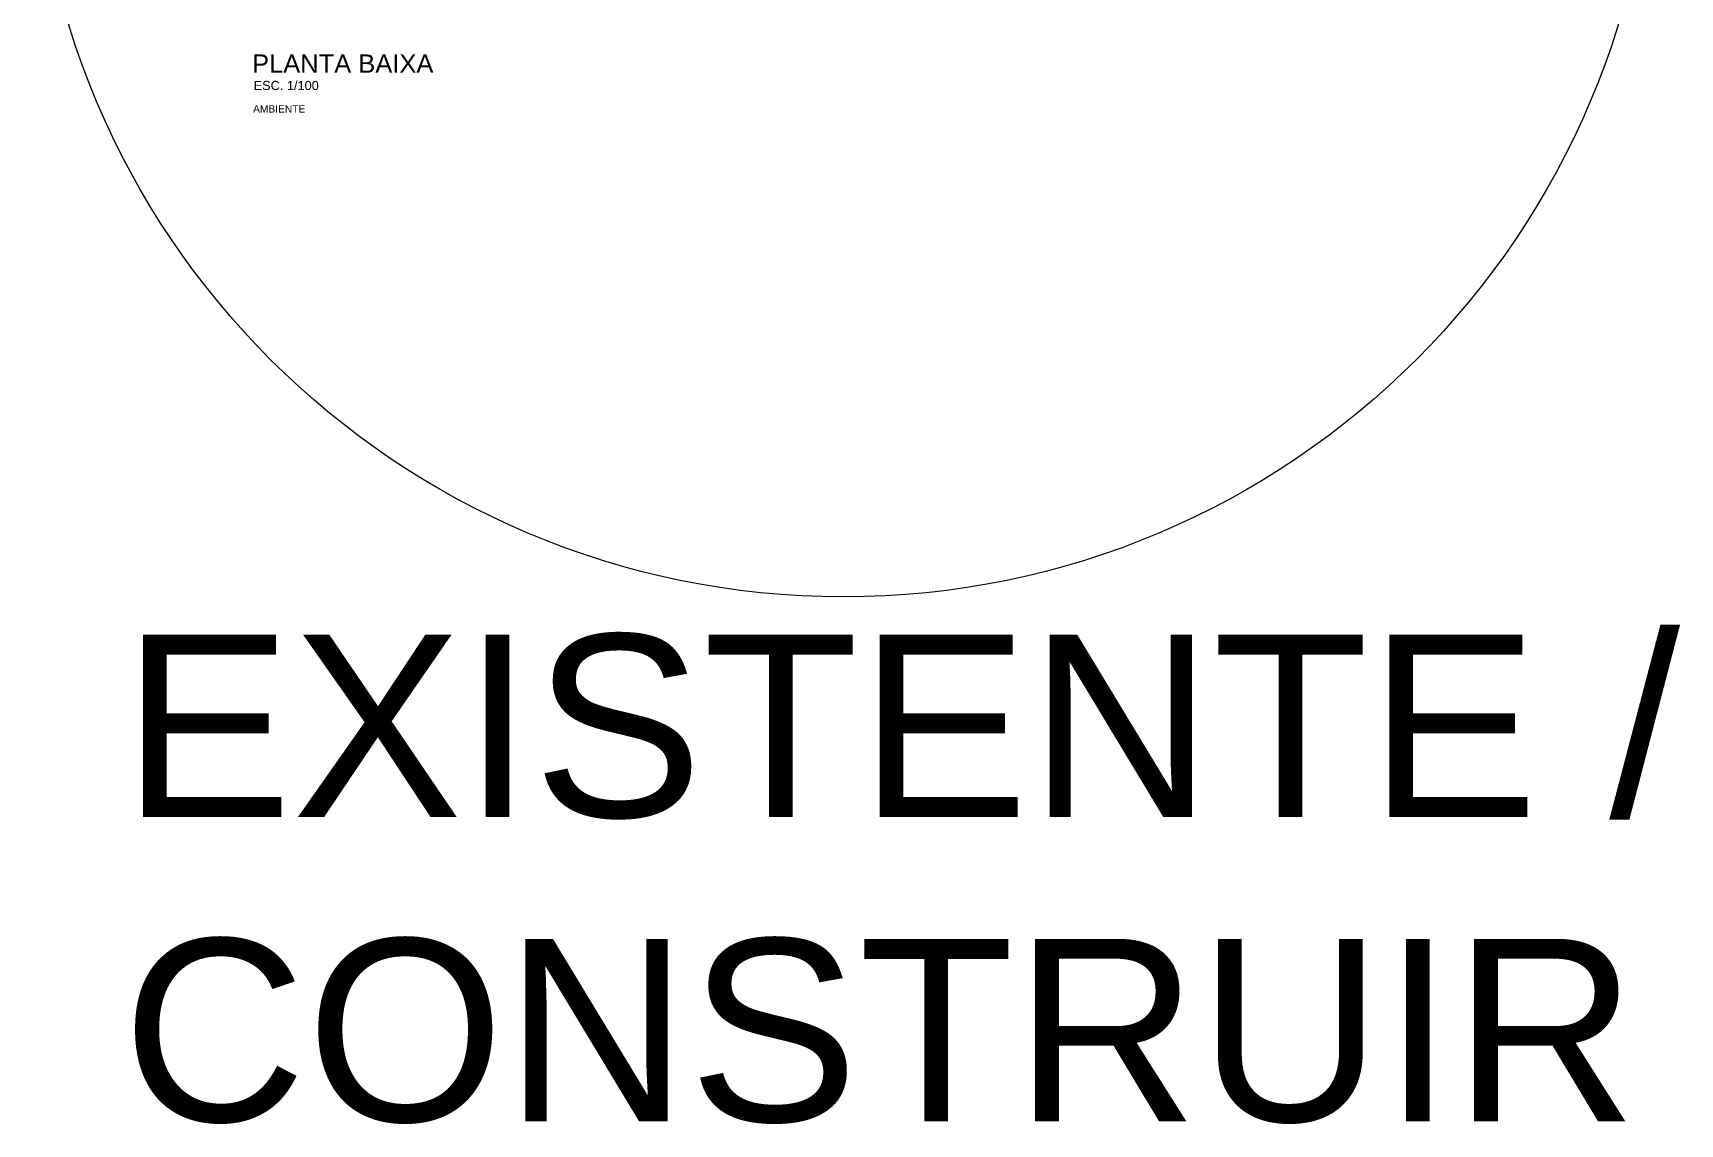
# Model space of a CAD drawing. Header units: millimetres. Extents: x 1206 to 2034, y 106 to 342.
# Drawn here: x 1853.28 to 1898.41, y 106.06 to 135.94 of the extents above; entities that cross this region are included whole.
import ezdxf

# ---------------------------------------------------------------- set-up
doc = ezdxf.new("R2010")
doc.units = ezdxf.units.MM
for name, color, linetype, lineweight in [('AR-PENA_010', 10, 'Continuous', 9), ('AR-TXT', 174, 'Continuous', 0), ('AR-TXT-AMBIENTE', 174, 'Continuous', 0), ('AR-TXT-ESPECIFICAÇÕES', 174, 'Continuous', 0)]:
    doc.layers.add(name, color=color, linetype=linetype, lineweight=lineweight)
doc.styles.add('1000_TXT 1', font='arial.ttf', dxfattribs={"height": 5})
doc.styles.add('100_TXT 1', font='arial.ttf', dxfattribs={"height": 0.5})
doc.styles.add('100_TXT 2', font='arial.ttf', dxfattribs={"height": 0.25})
doc.styles.add('100_TXT 3', font='arial.ttf', dxfattribs={"height": 0.2})

msp = doc.modelspace()

# ---------------------------------------------------------------- linework, layer by layer
at = {"layer": 'AR-PENA_010'}
msp.add_circle((1875.4893, 142.7069), 22.2086, dxfattribs=at)

# ---------------------------------------------------------------- texts
at = {"layer": 'AR-TXT', "insert": (1859.2856, 135.3531), "char_height": 0.5, "attachment_point": 1, "style": '100_TXT 1'}
msp.add_mtext_dynamic_manual_height_columns('PLANTA BAIXA', width=14.364558, gutter_width=10, heights=[0], dxfattribs=at)
at = {"layer": 'AR-TXT', "insert": (1855.7243, 119.4682), "char_height": 5, "width": 50.80926, "attachment_point": 1, "style": '1000_TXT 1'}
msp.add_mtext('EXISTENTE / CONSTRUIR', dxfattribs=at)
at = {"layer": 'AR-TXT-AMBIENTE', "insert": (1859.314, 133.9616), "char_height": 0.2, "attachment_point": 1, "style": '100_TXT 3'}
msp.add_mtext_dynamic_manual_height_columns('AMBIENTE', width=14.364558, gutter_width=10, heights=[0], dxfattribs=at)
at = {"layer": 'AR-TXT-ESPECIFICAÇÕES', "insert": (1859.3276, 134.629), "char_height": 0.25, "attachment_point": 1, "style": '100_TXT 2'}
msp.add_mtext_dynamic_manual_height_columns('ESC. 1/100', width=14.364558, gutter_width=10, heights=[0], dxfattribs=at)

doc.saveas('drawing.dxf')
